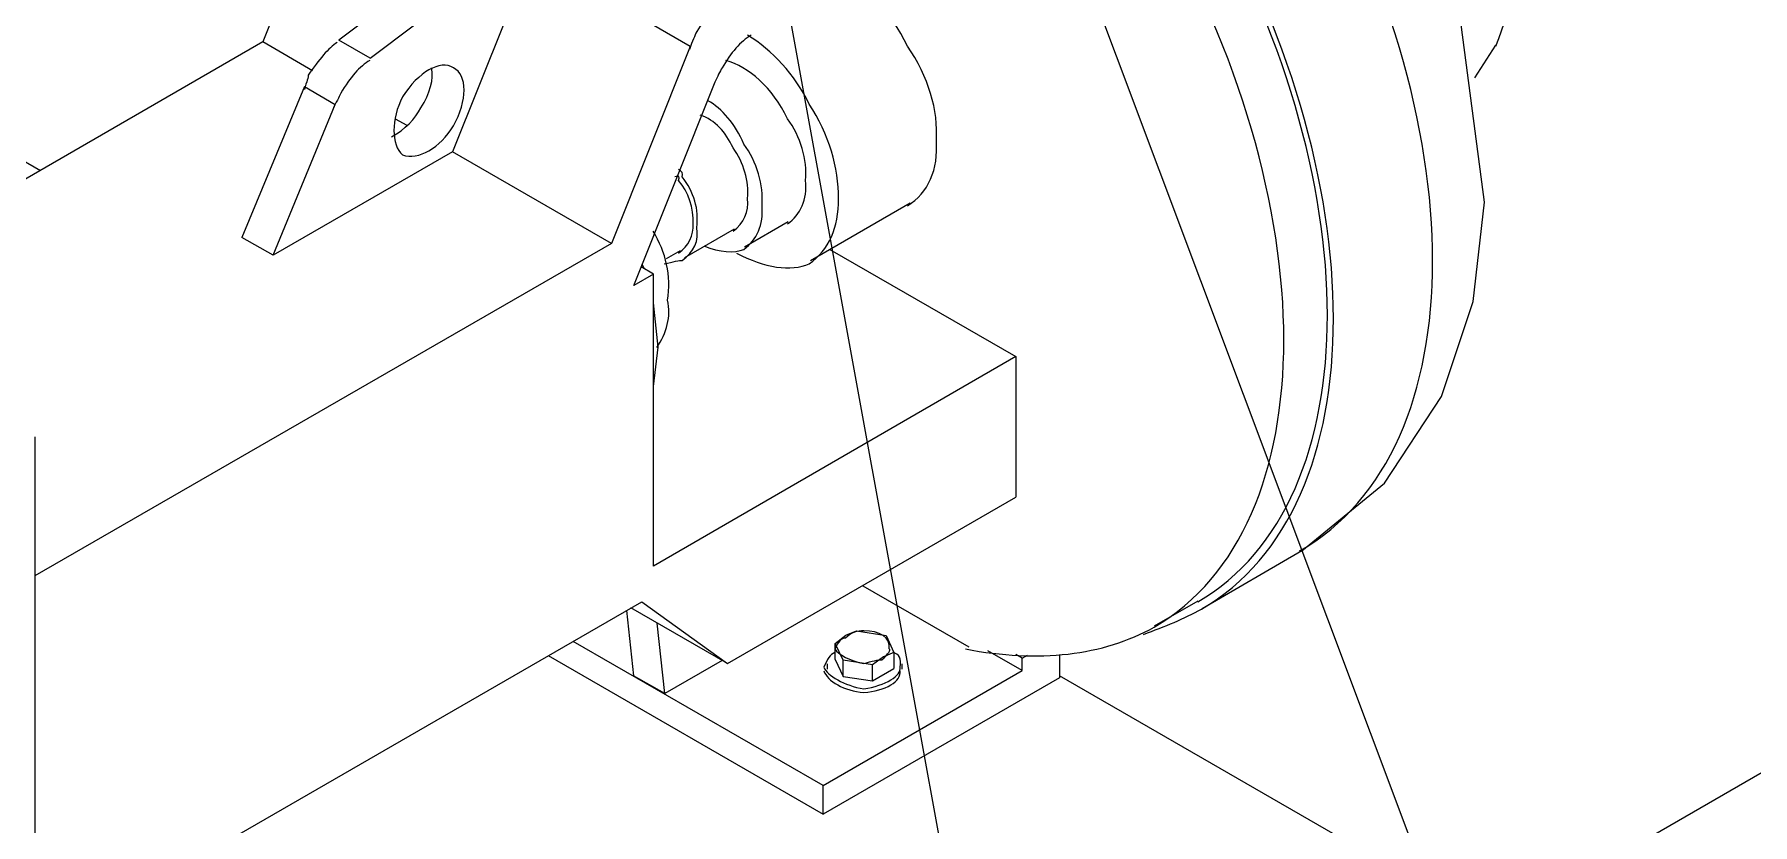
# Model space of a CAD drawing. Header units: inches. Extents: x 0.3 to 33.8, y 15.5 to 37.1.
# Drawn here: x 24.497 to 26.94, y 23.49 to 24.613 of the extents above; entities that cross this region are included whole.
import ezdxf

# ---------------------------------------------------------------- set-up
doc = ezdxf.new("R2010")
doc.units = ezdxf.units.IN
doc.header["$MEASUREMENT"] = 0

# ---------------------------------------------------------------- blocks, each defined once
blk = doc.blocks.new('60298_1')
at = {"color": 21, "transparency": 33554687}
for points in [[(25.3215, 26.0079), (26.2976, 20.6413), (26.1173, 20.6413)], [(25.6737, 25.5452), (27.4796, 20.7348), (27.6598, 20.7348)]]:
    blk.add_lwpolyline(points, dxfattribs=at)
at = {"transparency": 33554687}
for points in [[(26.2986, 23.8787), (26.4163, 23.9748), (26.4974, 24.0982), (26.5423, 24.2335), (26.5583, 24.3745), (26.5212, 24.6595), (26.4101, 24.9368), (26.2392, 25.1837), (26.0218, 25.3768), (25.8979, 25.4455), (25.7631, 25.4904), (25.619, 25.5028), (25.4718, 25.4739)], [(24.9332, 24.8826), (24.8212, 24.6022)], [(25.1873, 24.7989), (24.9296, 24.6048)], [(24.974, 24.579), (25.2317, 24.7736)], [(25.2033, 24.7266), (25.0912, 24.4462)], [(25.429, 24.596), (25.2033, 24.7266)], [(24.974, 24.579), (24.9296, 24.6048)], [(24.8212, 24.6022), (24.1777, 24.2304)], [(25.429, 24.596), (25.3169, 24.3156), (24.4974, 23.8431)], [(24.8919, 24.5614), (24.8212, 24.6022)], [(26.5449, 24.5511), (26.5744, 24.5975)], [(24.8805, 24.5387), (24.7917, 24.3244)], [(24.8805, 24.5387), (24.9244, 24.5134)], [(25.8922, 24.155), (25.3768, 23.857), (25.3768, 24.2722), (25.3489, 24.2562), (25.4646, 24.5454)], [(24.3476, 24.5103), (24.5051, 24.4194)], [(24.8361, 24.2991), (24.9244, 24.5134)], [(28.5852, 24.5061), (26.3461, 23.2131)], [(25.0267, 24.4834), (25.0102, 24.4927)], [(25.0912, 24.4462), (24.8361, 24.2991)], [(25.3169, 24.3156), (25.0912, 24.4462)], [(25.7419, 24.3729), (25.5999, 24.2913)], [(25.4914, 24.3362), (25.4207, 24.2954)], [(25.5684, 24.3466), (25.5064, 24.3104)], [(24.8361, 24.2991), (24.7917, 24.3244)], [(25.3634, 24.2805), (25.3608, 24.2862)], [(25.415, 24.3053), (25.3949, 24.2939)], [(25.6278, 24.3073), (25.8922, 24.155)], [(25.3768, 24.2722), (25.3592, 24.2825)], [(25.3835, 24.1684), (25.3768, 24.2314)], [(25.3768, 24.1126), (25.3835, 24.1684)], [(25.8922, 24.155), (25.8922, 23.9551)], [(24.4974, 24.0409), (24.4974, 23.6195)], [(25.4822, 23.7186), (25.8922, 23.9551)], [(26.2986, 23.8787), (26.1571, 23.7966)], [(25.6743, 23.8291), (25.825, 23.7424)], [(24.6187, 22.9678), (24.6187, 23.3783), (25.3603, 23.8064)], [(25.4822, 23.7186), (25.3448, 23.7976)], [(25.3603, 23.8064), (25.4822, 23.7186)], [(26.1509, 23.8074), (26.0889, 23.7718)], [(25.3386, 23.794), (25.3484, 23.7011)], [(25.3928, 23.6758), (25.382, 23.7759)], [(25.618, 23.5451), (25.2627, 23.7501)], [(25.635, 23.747), (25.6505, 23.7589)], [(25.6505, 23.7589), (25.6655, 23.7651)], [(25.6655, 23.7651), (25.7078, 23.7584)], [(25.7078, 23.7584), (25.7187, 23.7341)], [(25.227, 23.73), (25.618, 23.5043)], [(25.6464, 23.7233), (25.635, 23.747)], [(25.635, 23.7243), (25.635, 23.747)], [(25.635, 23.7243), (25.6464, 23.7)], [(25.7037, 23.7279), (25.6882, 23.7166)], [(25.7187, 23.7341), (25.7037, 23.7279)], [(25.7187, 23.7341), (25.7187, 23.7114)], [(25.901, 23.7088), (25.8524, 23.7367)], [(25.901, 23.7264), (25.8922, 23.7315)], [(25.901, 23.7264), (25.9087, 23.7305)], [(25.901, 23.7088), (25.901, 23.7264)], [(25.9542, 23.7315), (25.9542, 23.6985)], [(25.4744, 23.7227), (25.3928, 23.6758), (25.3484, 23.7011)], [(25.618, 23.5451), (25.901, 23.7088)], [(25.6236, 23.7181), (25.6236, 23.7104)], [(25.6882, 23.7166), (25.6464, 23.7233)], [(25.6464, 23.7), (25.6464, 23.7233)], [(25.6464, 23.7), (25.6882, 23.6938)], [(25.6882, 23.6938), (25.6882, 23.7166)], [(25.6882, 23.6938), (25.7187, 23.7114)], [(25.73, 23.7181), (25.73, 23.7104)], [(26.3461, 23.4749), (25.9542, 23.7011)], [(25.9542, 23.6985), (25.618, 23.5043)], [(24.4974, 23.6195), (24.4974, 21.7521)], [(25.618, 23.5043), (25.618, 23.5451)]]:
    blk.add_lwpolyline(points, dxfattribs=at)
for points, knots in [([(26.0734, 23.7599), (26.1042, 23.7713), (26.1318, 23.7823), (26.1561, 23.7961), (26.4062, 23.9407), (26.4062, 24.4066), (26.1561, 24.8341), (25.9085, 25.2686), (25.505, 25.5016), (25.2524, 25.3556), (25.2307, 25.3431), (25.2073, 25.3247), (25.1852, 25.2988)], [0, 0, 0, 0, 1, 1, 1, 2, 2, 2, 3, 3, 3, 4, 4, 4, 4]), ([(26.1509, 23.8064), (26.3965, 23.9495), (26.3965, 24.409), (26.1509, 24.8289), (25.9057, 25.259), (25.5078, 25.4887), (25.2575, 25.3453)], [0, 0, 0, 0, 1, 1, 1, 2, 2, 2, 2]), ([(26.2955, 23.8787), (26.5478, 24.0225), (26.5478, 24.4883), (26.2955, 24.9167), (26.1794, 25.1263), (26.0174, 25.2974), (25.8462, 25.3918)], [0, 0, 0, 0, 1, 1, 1, 2, 2, 2, 2]), ([(25.8204, 23.7393), (25.9251, 23.7195), (26.0156, 23.7297), (26.0889, 23.7703), (26.3345, 23.9138), (26.3345, 24.3732), (26.0889, 24.7979), (25.8437, 25.2232), (25.4459, 25.453), (25.1955, 25.3092), (25.0983, 25.2523), (25.0345, 25.1341), (25.0148, 24.9735)], [0, 0, 0, 0, 1, 1, 1, 2, 2, 2, 3, 3, 3, 4, 4, 4, 4]), ([(26.5744, 24.5965), (26.6239, 24.7068), (26.5966, 24.8808), (26.5021, 25.0355), (26.3981, 25.2246), (26.2299, 25.341), (26.0993, 25.3143)], [0, 0, 0, 0, 1, 1, 1, 2, 2, 2, 2]), ([(25.7791, 24.4622), (25.7822, 24.5044), (25.7677, 24.5532), (25.7378, 24.5965), (25.7147, 24.645), (25.6772, 24.6835), (25.6345, 24.6998)], [0, 0, 0, 0, 1, 1, 1, 2, 2, 2, 2]), ([(25.4796, 24.6636), (25.4651, 24.6539), (25.4507, 24.6374), (25.4383, 24.6172), (25.4356, 24.6113), (25.4321, 24.6039), (25.4279, 24.5913)], [0, 0, 0, 0, 1, 1, 1, 2, 2, 2, 2]), ([(25.5157, 24.612), (25.5008, 24.6031), (25.4864, 24.5866), (25.4744, 24.5655), (25.4713, 24.5605), (25.4677, 24.5531), (25.4641, 24.5449)], [0, 0, 0, 0, 1, 1, 1, 2, 2, 2, 2]), ([(25.6397, 24.3796), (25.6406, 24.4227), (25.6261, 24.4714), (25.5983, 24.5139), (25.5771, 24.5563), (25.5462, 24.5905), (25.5106, 24.612)], [0, 0, 0, 0, 1, 1, 1, 2, 2, 2, 2]), ([(24.927, 24.6017), (24.9149, 24.5935), (24.9012, 24.5775), (24.8857, 24.5552), (24.8868, 24.5526), (24.8834, 24.5458), (24.8805, 24.5345)], [0, 0, 0, 0, 1, 1, 1, 2, 2, 2, 2]), ([(24.9735, 24.5759), (24.9592, 24.568), (24.9454, 24.552), (24.9322, 24.5294), (24.931, 24.527), (24.9277, 24.5203), (24.9218, 24.5087)], [0, 0, 0, 0, 1, 1, 1, 2, 2, 2, 2]), ([(25.0045, 24.4674), (25.0236, 24.4781), (25.0383, 24.4927), (25.0458, 24.5087), (25.0595, 24.5293), (25.0647, 24.5493), (25.0613, 24.5655)], [0, 0, 0, 0, 1, 1, 1, 2, 2, 2, 2]), ([(25.0923, 24.5655), (25.1125, 24.5553), (25.1125, 24.519), (25.0923, 24.4829), (25.0738, 24.4519), (25.0424, 24.4338), (25.02, 24.4416), (25.0036, 24.4561), (25.0036, 24.4924), (25.02, 24.5242), (25.0424, 24.5595), (25.0738, 24.5776), (25.0923, 24.5655)], [0, 0, 0, 0, 1, 1, 1, 2, 2, 2, 3, 3, 3, 4, 4, 4, 4]), ([(25.5932, 24.4054), (25.5957, 24.4349), (25.586, 24.4677), (25.5674, 24.4932), (25.5457, 24.5374), (25.5124, 24.5673), (25.4796, 24.5759)], [0, 0, 0, 0, 1, 1, 1, 2, 2, 2, 2]), ([(25.5312, 24.3693), (25.5338, 24.3991), (25.524, 24.4319), (25.5054, 24.4571), (25.4927, 24.4861), (25.4747, 24.507), (25.4538, 24.5191)], [0, 0, 0, 0, 1, 1, 1, 2, 2, 2, 2]), ([(25.5106, 24.3796), (25.5127, 24.4048), (25.5052, 24.4301), (25.4899, 24.4519), (25.4799, 24.4739), (25.4643, 24.4914), (25.4434, 24.4984)], [0, 0, 0, 0, 1, 1, 1, 2, 2, 2, 2]), ([(25.4331, 24.3435), (25.4339, 24.3661), (25.4272, 24.3886), (25.4124, 24.4054), (25.4143, 24.4109), (25.4133, 24.4126), (25.4073, 24.4106)], [0, 0, 0, 0, 1, 1, 1, 2, 2, 2, 2]), ([(25.4383, 24.3383), (25.4419, 24.3639), (25.4344, 24.3893), (25.4176, 24.4106), (25.4192, 24.4156), (25.4172, 24.4187), (25.4124, 24.4209)], [0, 0, 0, 0, 1, 1, 1, 2, 2, 2, 2]), ([(25.4486, 24.3125), (25.4716, 24.3027), (25.4915, 24.3021), (25.5054, 24.3073), (25.524, 24.3209), (25.5338, 24.3424), (25.5312, 24.3693)], [0, 0, 0, 0, 1, 1, 1, 2, 2, 2, 2]), ([(25.4951, 24.3022), (25.5343, 24.2809), (25.5726, 24.2756), (25.5983, 24.2867), (25.6261, 24.3065), (25.6406, 24.3385), (25.6397, 24.3796)], [0, 0, 0, 0, 1, 1, 1, 2, 2, 2, 2]), ([(25.3918, 24.2867), (25.4052, 24.2902), (25.4138, 24.2916), (25.4176, 24.2918), (25.4344, 24.3035), (25.4419, 24.3201), (25.4383, 24.3383)], [0, 0, 0, 0, 1, 1, 1, 2, 2, 2, 2]), ([(25.65, 23.7548), (25.6436, 23.755), (25.6396, 23.7495), (25.6345, 23.7393), (25.6396, 23.7318), (25.6564, 23.722), (25.6758, 23.7186), (25.6871, 23.722), (25.6967, 23.7243), (25.7016, 23.7238)], [0, 0, 0, 0, 1, 1, 1, 2, 2, 2, 3, 3, 3, 3]), ([(25.7016, 23.7238), (25.7108, 23.7325), (25.7147, 23.738), (25.712, 23.7393), (25.7147, 23.7557), (25.6979, 23.7654), (25.6758, 23.7651), (25.6672, 23.7654), (25.6577, 23.7631), (25.65, 23.7548)], [0, 0, 0, 0, 1, 1, 1, 2, 2, 2, 3, 3, 3, 3]), ([(25.6345, 23.7341), (25.628, 23.7317), (25.624, 23.725), (25.619, 23.7135), (25.624, 23.7012), (25.6478, 23.6875), (25.6758, 23.6825), (25.7065, 23.6875), (25.7303, 23.7012), (25.7274, 23.7135), (25.7303, 23.7254), (25.7259, 23.7324), (25.7171, 23.7341)], [0, 0, 0, 0, 1, 1, 1, 2, 2, 2, 3, 3, 3, 4, 4, 4, 4]), ([(25.619, 23.7083), (25.624, 23.6935), (25.6478, 23.6797), (25.6758, 23.6773), (25.7065, 23.6797), (25.7303, 23.6935), (25.7274, 23.7083)], [0, 0, 0, 0, 1, 1, 1, 2, 2, 2, 2])]:
    blk.add_open_spline(points, degree=3, knots=knots, dxfattribs=at)
for points in [[(25.7378, 24.3693), (25.7677, 24.3883), (25.7822, 24.4203), (25.7791, 24.4622)], [(25.5674, 24.3435), (25.586, 24.3566), (25.5957, 24.3782), (25.5932, 24.4054)], [(25.4899, 24.3331), (25.5052, 24.3444), (25.5127, 24.361), (25.5106, 24.3796)], [(25.4124, 24.3022), (25.4272, 24.3125), (25.4339, 24.3272), (25.4331, 24.3435)], [(25.3969, 24.235), (25.402, 24.2698), (25.3948, 24.3033), (25.3763, 24.3331)], [(25.3815, 24.1679), (25.3958, 24.1883), (25.402, 24.212), (25.3969, 24.235)]]:
    blk.add_open_spline(points, degree=3, dxfattribs=at)

msp = doc.modelspace()

# ---------------------------------------------------------------- block references
msp.add_blockref('60298_1', (0, 0))

doc.saveas('drawing.dxf')
